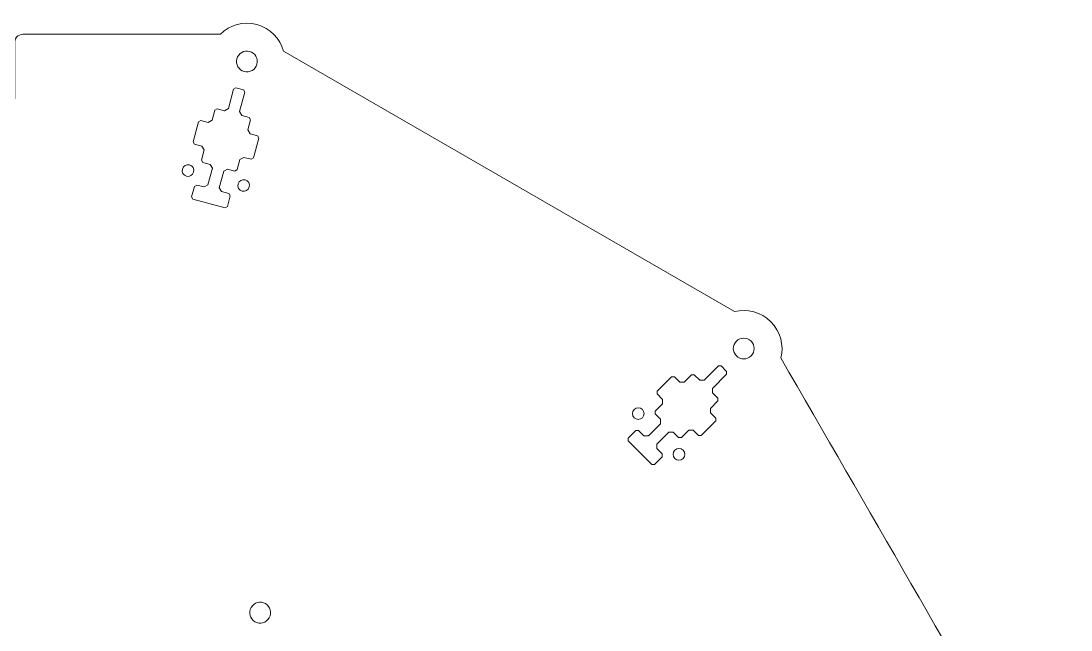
# Model space of a CAD drawing. Header units: millimetres. Extents: x -953 to 952, y -545 to 437.
# Drawn here: x -491.6 to -78.5, y 197.7 to 437.1 of the extents above; entities that cross this region are included whole.
import ezdxf

# ---------------------------------------------------------------- set-up
doc = ezdxf.new("R2010")
doc.units = ezdxf.units.MM
doc.header["$MEASUREMENT"] = 0
doc.layers.add('Layer 1', color=7, linetype='Continuous')

msp = doc.modelspace()

# ---------------------------------------------------------------- linework, layer by layer
at = {"layer": 'Layer 1', "lineweight": 9}
msp.add_open_spline([(-834.6309, -318.9228), (-830.7635, -322.7902), (-825.3098, -324.1036), (-820.3643, -322.8643), (-820.3643, -322.8643), (-820.3643, -322.8643), (-642.9089, -425.3183), (-642.9089, -425.3183), (-642.9089, -425.3183), (-641.5097, -430.2216), (-637.6452, -434.2887), (-632.3617, -435.7044), (-632.3617, -435.7044), (-627.0786, -437.12), (-621.6989, -435.5305), (-618.0356, -431.9846), (-618.0356, -431.9846), (-618.0356, -431.9846), (-540.963, -431.9845), (-540.963, -431.9845), (-540.963, -431.9845), (-539.1595, -431.9725), (-537.1274, -431.3999), (-537.1051, -428.0671), (-537.1051, -428.0671), (-537.1051, -428.0671), (-537.1049, -406.8183), (-537.1049, -406.8183), (-537.1049, -406.8183), (-537.1049, -404.6882), (-535.4382, -403.8182), (-533.5523, -403.8182), (-533.5523, -403.8182), (-533.5523, -403.8182), (-497.1043, -403.8181), (-497.1043, -403.8181), (-497.1043, -403.8181), (-495.4547, -403.8181), (-494.104, -405.1686), (-494.104, -406.8181), (-494.104, -406.8181), (-494.104, -406.8181), (-494.1044, -428.0669), (-494.1044, -428.0669), (-494.1044, -428.0669), (-494.0786, -431.9248), (-491.1176, -431.9848), (-490.3663, -431.9796), (-490.3663, -431.9796), (-490.2571, -431.9789), (-490.1527, -431.9846), (-490.0439, -431.9846), (-490.0439, -431.9846), (-490.0439, -431.9846), (-413.1279, -431.9846), (-413.1279, -431.9846), (-413.1279, -431.9846), (-409.4645, -435.5314), (-404.0842, -437.1214), (-398.8006, -435.7057), (-398.8006, -435.7057), (-393.5176, -434.2901), (-389.6533, -430.2238), (-388.2537, -425.3212), (-388.2537, -425.3212), (-329.1552, -391.2006), (-270.0566, -357.08), (-210.958, -322.9595), (-210.958, -322.9595), (-206.012, -324.1994), (-200.5575, -322.8863), (-196.6896, -319.0184), (-196.6896, -319.0184), (-192.8221, -315.151), (-191.5088, -309.6972), (-192.748, -304.7517), (-192.748, -304.7517), (-192.748, -304.7517), (-154.2119, -238.0049), (-154.2119, -238.0049), (-154.2119, -238.0049), (-153.3205, -236.437), (-152.8003, -234.3909), (-155.6755, -232.7052), (-155.6755, -232.7052), (-155.6755, -232.7052), (-174.0774, -222.0806), (-174.0774, -222.0806), (-174.0774, -222.0806), (-175.9221, -221.0155), (-175.8422, -219.1371), (-174.8992, -217.5039), (-174.8992, -217.5039), (-174.8992, -217.5039), (-156.6753, -185.939), (-156.6753, -185.939), (-156.6753, -185.939), (-155.8505, -184.5104), (-154.0056, -184.0159), (-152.5771, -184.8406), (-152.5771, -184.8406), (-152.5771, -184.8406), (-134.1753, -195.4654), (-134.1753, -195.4654), (-134.1753, -195.4654), (-130.3337, -197.6493), (-128.8817, -194.0068), (-128.8275, -194.0381), (-128.8275, -194.0381), (-128.8275, -194.0381), (-90.2942, -127.2964), (-90.2942, -127.2964), (-90.2942, -127.2964), (-85.3908, -125.8973), (-81.3236, -122.0329), (-79.9079, -116.7493), (-79.9079, -116.7493), (-78.4923, -111.4662), (-80.0818, -106.0865), (-83.6278, -102.4232), (-83.6278, -102.4232), (-83.6278, -102.4232), (-83.6277, 102.4845), (-83.6277, 102.4845), (-83.6277, 102.4845), (-80.0809, 106.1479), (-78.4908, 111.5283), (-79.9066, 116.8119), (-79.9066, 116.8119), (-81.3222, 122.0949), (-85.3886, 125.9592), (-90.2911, 127.3587), (-90.2911, 127.3587), (-124.4118, 186.4573), (-158.5324, 245.5559), (-192.653, 304.6545), (-192.653, 304.6545), (-191.4131, 309.6005), (-192.7262, 315.055), (-196.594, 318.9229), (-196.594, 318.9229), (-200.4614, 322.7903), (-205.9151, 324.1037), (-210.8606, 322.8644), (-210.8606, 322.8644), (-210.8606, 322.8644), (-388.316, 425.3184), (-388.316, 425.3184), (-388.316, 425.3184), (-389.7152, 430.2217), (-393.5797, 434.2888), (-398.8632, 435.7045), (-398.8632, 435.7045), (-404.1463, 437.1201), (-409.526, 435.5306), (-413.1893, 431.9847), (-413.1893, 431.9847), (-413.1893, 431.9847), (-490.2619, 431.9846), (-490.2619, 431.9846), (-490.2619, 431.9846), (-492.0654, 431.9726), (-494.0975, 431.4), (-494.1198, 428.0672), (-494.1198, 428.0672), (-494.1198, 428.0672), (-494.12, 406.8184), (-494.12, 406.8184), (-494.12, 406.8184), (-494.12, 404.6883), (-495.7867, 403.8183), (-497.6726, 403.8183), (-497.6726, 403.8183), (-497.6726, 403.8183), (-534.1206, 403.8182), (-534.1206, 403.8182), (-534.1206, 403.8182), (-535.7702, 403.8182), (-537.1209, 405.1687), (-537.1209, 406.8182), (-537.1209, 406.8182), (-537.1209, 406.8182), (-537.1205, 428.067), (-537.1205, 428.067), (-537.1205, 428.067), (-537.1472, 432.0616), (-540.3207, 431.9843), (-540.9299, 431.979), (-540.9299, 431.979), (-540.988, 431.9786), (-541.0384, 431.9847), (-541.0953, 431.9847), (-541.0953, 431.9847), (-541.0953, 431.9847), (-618.097, 431.9847), (-618.097, 431.9847), (-618.097, 431.9847), (-621.7604, 435.5315), (-627.1407, 437.1215), (-632.4243, 435.7058), (-632.4243, 435.7058), (-637.7073, 434.2902), (-641.5716, 430.2239), (-642.9712, 425.3213), (-642.9712, 425.3213), (-702.0697, 391.2007), (-761.1683, 357.0801), (-820.2669, 322.9596), (-820.2669, 322.9596), (-825.2129, 324.1995), (-830.6674, 322.8864), (-834.5353, 319.0185), (-834.5353, 319.0185), (-838.4028, 315.1511), (-839.7161, 309.6973), (-838.4769, 304.7518), (-838.4769, 304.7518), (-838.4769, 304.7518), (-877.013, 238.005), (-877.013, 238.005), (-877.013, 238.005), (-877.9044, 236.4371), (-878.4246, 234.391), (-875.5494, 232.7053), (-875.5494, 232.7053), (-875.5494, 232.7053), (-857.1475, 222.0807), (-857.1475, 222.0807), (-857.1475, 222.0807), (-855.3028, 221.0156), (-855.3827, 219.1372), (-856.3257, 217.504), (-856.3257, 217.504), (-856.3257, 217.504), (-874.5496, 185.9391), (-874.5496, 185.9391), (-874.5496, 185.9391), (-875.3744, 184.5105), (-877.2193, 184.016), (-878.6478, 184.8407), (-878.6478, 184.8407), (-878.6478, 184.8407), (-897.0496, 195.4655), (-897.0496, 195.4655), (-897.0496, 195.4655), (-900.8912, 197.6494), (-902.3432, 194.0069), (-902.3974, 194.0382), (-902.3974, 194.0382), (-902.3974, 194.0382), (-940.9307, 127.2965), (-940.9307, 127.2965), (-940.9307, 127.2965), (-945.8341, 125.8974), (-949.9013, 122.033), (-951.317, 116.7494), (-951.317, 116.7494), (-952.7326, 111.4663), (-951.1431, 106.0866), (-947.5971, 102.4233), (-947.5971, 102.4233), (-947.5971, 102.4233), (-947.5972, -102.4844), (-947.5972, -102.4844), (-947.5972, -102.4844), (-951.144, -106.1478), (-952.7341, -111.5282), (-951.3183, -116.8118), (-951.3183, -116.8118), (-949.9027, -122.0948), (-945.8363, -125.9591), (-940.9338, -127.3586), (-940.9338, -127.3586), (-906.8131, -186.4572), (-872.6925, -245.5558), (-838.5719, -304.6544), (-838.5719, -304.6544), (-839.8118, -309.6004), (-838.4987, -315.0549), (-834.6309, -318.9228)], degree=3, knots=[0, 0, 0, 0, 0.01408451, 0.01408451, 0.01408451, 0.01408451, 0.02816901, 0.02816901, 0.02816901, 0.02816901, 0.04225352, 0.04225352, 0.04225352, 0.04225352, 0.05633803, 0.05633803, 0.05633803, 0.05633803, 0.07042254, 0.07042254, 0.07042254, 0.07042254, 0.08450704, 0.08450704, 0.08450704, 0.08450704, 0.09859155, 0.09859155, 0.09859155, 0.09859155, 0.11267606, 0.11267606, 0.11267606, 0.11267606, 0.12676056, 0.12676056, 0.12676056, 0.12676056, 0.14084507, 0.14084507, 0.14084507, 0.14084507, 0.15492958, 0.15492958, 0.15492958, 0.15492958, 0.16901408, 0.16901408, 0.16901408, 0.16901408, 0.18309859, 0.18309859, 0.18309859, 0.18309859, 0.1971831, 0.1971831, 0.1971831, 0.1971831, 0.21126761, 0.21126761, 0.21126761, 0.21126761, 0.22535211, 0.22535211, 0.22535211, 0.22535211, 0.23943662, 0.23943662, 0.23943662, 0.23943662, 0.25352113, 0.25352113, 0.25352113, 0.25352113, 0.26760563, 0.26760563, 0.26760563, 0.26760563, 0.28169014, 0.28169014, 0.28169014, 0.28169014, 0.29577465, 0.29577465, 0.29577465, 0.29577465, 0.30985915, 0.30985915, 0.30985915, 0.30985915, 0.32394366, 0.32394366, 0.32394366, 0.32394366, 0.33802817, 0.33802817, 0.33802817, 0.33802817, 0.35211268, 0.35211268, 0.35211268, 0.35211268, 0.36619718, 0.36619718, 0.36619718, 0.36619718, 0.38028169, 0.38028169, 0.38028169, 0.38028169, 0.3943662, 0.3943662, 0.3943662, 0.3943662, 0.4084507, 0.4084507, 0.4084507, 0.4084507, 0.42253521, 0.42253521, 0.42253521, 0.42253521, 0.43661972, 0.43661972, 0.43661972, 0.43661972, 0.45070423, 0.45070423, 0.45070423, 0.45070423, 0.46478873, 0.46478873, 0.46478873, 0.46478873, 0.47887324, 0.47887324, 0.47887324, 0.47887324, 0.49295775, 0.49295775, 0.49295775, 0.49295775, 0.50704225, 0.50704225, 0.50704225, 0.50704225, 0.52112676, 0.52112676, 0.52112676, 0.52112676, 0.53521127, 0.53521127, 0.53521127, 0.53521127, 0.54929577, 0.54929577, 0.54929577, 0.54929577, 0.56338028, 0.56338028, 0.56338028, 0.56338028, 0.57746479, 0.57746479, 0.57746479, 0.57746479, 0.5915493, 0.5915493, 0.5915493, 0.5915493, 0.6056338, 0.6056338, 0.6056338, 0.6056338, 0.61971831, 0.61971831, 0.61971831, 0.61971831, 0.63380282, 0.63380282, 0.63380282, 0.63380282, 0.64788732, 0.64788732, 0.64788732, 0.64788732, 0.66197183, 0.66197183, 0.66197183, 0.66197183, 0.67605634, 0.67605634, 0.67605634, 0.67605634, 0.69014085, 0.69014085, 0.69014085, 0.69014085, 0.70422535, 0.70422535, 0.70422535, 0.70422535, 0.71830986, 0.71830986, 0.71830986, 0.71830986, 0.73239437, 0.73239437, 0.73239437, 0.73239437, 0.74647887, 0.74647887, 0.74647887, 0.74647887, 0.76056338, 0.76056338, 0.76056338, 0.76056338, 0.77464789, 0.77464789, 0.77464789, 0.77464789, 0.78873239, 0.78873239, 0.78873239, 0.78873239, 0.8028169, 0.8028169, 0.8028169, 0.8028169, 0.81690141, 0.81690141, 0.81690141, 0.81690141, 0.83098592, 0.83098592, 0.83098592, 0.83098592, 0.84507042, 0.84507042, 0.84507042, 0.84507042, 0.85915493, 0.85915493, 0.85915493, 0.85915493, 0.87323944, 0.87323944, 0.87323944, 0.87323944, 0.88732394, 0.88732394, 0.88732394, 0.88732394, 0.90140845, 0.90140845, 0.90140845, 0.90140845, 0.91549296, 0.91549296, 0.91549296, 0.91549296, 0.92957746, 0.92957746, 0.92957746, 0.92957746, 0.94366197, 0.94366197, 0.94366197, 0.94366197, 0.95774648, 0.95774648, 0.95774648, 0.95774648, 0.97183099, 0.97183099, 0.97183099, 0.97183099, 1, 1, 1, 1], dxfattribs=at)
at = {"layer": 'Layer 1', "color": 1, "lineweight": 9}
for points in [[(-403.8064, 417.2554), (-405.9839, 417.8389), (-407.2894, 420.0991), (-406.7058, 422.2767), (-406.7058, 422.2767), (-406.1223, 424.4542), (-403.8619, 425.7595), (-401.6844, 425.176), (-401.6844, 425.176), (-399.5066, 424.5925), (-398.2017, 422.3321), (-398.7852, 420.1544), (-398.7852, 420.1544), (-399.3687, 417.977), (-401.6291, 416.6719), (-403.8064, 417.2554)], [(-210.1579, 305.4508), (-211.7519, 307.0449), (-211.7524, 309.655), (-210.1582, 311.2491), (-210.1582, 311.2491), (-208.5641, 312.8431), (-205.9539, 312.8433), (-204.3599, 311.2493), (-204.3599, 311.2493), (-202.7656, 309.655), (-202.7657, 307.045), (-204.3599, 305.4508), (-204.3599, 305.4508), (-205.9539, 303.8568), (-208.564, 303.8568), (-210.1579, 305.4508)], [(-399.579, 200.9708), (-401.5312, 202.098), (-402.2072, 204.6191), (-401.0799, 206.5714), (-401.0799, 206.5714), (-399.9527, 208.5237), (-397.4315, 209.1994), (-395.4792, 208.0723), (-395.4792, 208.0723), (-393.5267, 206.945), (-392.8513, 204.4239), (-393.9785, 202.4714), (-393.9785, 202.4714), (-395.1057, 200.5192), (-397.6268, 199.8436), (-399.579, 200.9708)]]:
    msp.add_open_spline(points, degree=3, knots=[0, 0, 0, 0, 0.2, 0.2, 0.2, 0.2, 0.4, 0.4, 0.4, 0.4, 0.6, 0.6, 0.6, 0.6, 1, 1, 1, 1], dxfattribs=at)
at = {"layer": 'Layer 1', "color": 250, "lineweight": 9}
for points, knots in [([(-419.5833, 371.8753), (-419.5833, 371.8753), (-418.0661, 372.7431), (-418.0661, 372.7431), (-418.0661, 372.7431), (-418.0661, 372.7431), (-416.3224, 379.2498), (-416.3224, 379.2498), (-416.3224, 379.2498), (-416.3224, 379.2498), (-417.2023, 380.762), (-417.2023, 380.762), (-417.2023, 380.762), (-417.2023, 380.762), (-420.1001, 381.5386), (-420.1001, 381.5386), (-420.1001, 381.5386), (-420.1001, 381.5386), (-420.6367, 382.4678), (-420.6367, 382.4678), (-420.6367, 382.4678), (-420.6367, 382.4678), (-419.5733, 386.4359), (-419.5733, 386.4359), (-419.5733, 386.4359), (-419.5733, 386.4359), (-420.453, 387.9481), (-420.453, 387.9481), (-420.453, 387.9481), (-420.453, 387.9481), (-423.3514, 388.7247), (-423.3514, 388.7247), (-423.3514, 388.7247), (-423.3514, 388.7247), (-423.8875, 389.6537), (-423.8875, 389.6537), (-423.8875, 389.6537), (-423.8875, 389.6537), (-421.7956, 397.4614), (-421.7956, 397.4614), (-421.7956, 397.4614), (-421.7956, 397.4614), (-420.8665, 397.9977), (-420.8665, 397.9977), (-420.8665, 397.9977), (-420.8665, 397.9977), (-417.9684, 397.2208), (-417.9684, 397.2208), (-417.9684, 397.2208), (-417.9684, 397.2208), (-416.4505, 398.0907), (-416.4505, 398.0907), (-416.4505, 398.0907), (-416.4505, 398.0907), (-415.3871, 402.0593), (-415.3871, 402.0593), (-415.3871, 402.0593), (-415.3871, 402.0593), (-414.4581, 402.5955), (-414.4581, 402.5955), (-414.4581, 402.5955), (-414.4581, 402.5955), (-411.5599, 401.8191), (-411.5599, 401.8191), (-411.5599, 401.8191), (-411.5599, 401.8191), (-410.042, 402.6888), (-410.042, 402.6888), (-410.042, 402.6888), (-410.042, 402.6888), (-407.9952, 410.328), (-407.9952, 410.328), (-407.9952, 410.328), (-407.9952, 410.328), (-407.066, 410.8642), (-407.066, 410.8642), (-407.066, 410.8642), (-407.066, 410.8642), (-404.0884, 410.0666), (-404.0884, 410.0666), (-404.0884, 410.0666), (-404.0884, 410.0666), (-403.5517, 409.1375), (-403.5517, 409.1375), (-403.5517, 409.1375), (-403.5517, 409.1375), (-405.5987, 401.4984), (-405.5987, 401.4984), (-405.5987, 401.4984), (-405.5987, 401.4984), (-404.7191, 399.9861), (-404.7191, 399.9861), (-404.7191, 399.9861), (-404.7191, 399.9861), (-401.821, 399.2097), (-401.821, 399.2097), (-401.821, 399.2097), (-401.821, 399.2097), (-401.2845, 398.2807), (-401.2845, 398.2807), (-401.2845, 398.2807), (-401.2845, 398.2807), (-402.3479, 394.3121), (-402.3479, 394.3121), (-402.3479, 394.3121), (-402.3479, 394.3121), (-401.4683, 392.8), (-401.4683, 392.8), (-401.4683, 392.8), (-401.4683, 392.8), (-398.57, 392.0233), (-398.57, 392.0233), (-398.57, 392.0233), (-398.57, 392.0233), (-398.0334, 391.0942), (-398.0334, 391.0942), (-398.0334, 391.0942), (-398.0334, 391.0942), (-400.1256, 383.2869), (-400.1256, 383.2869), (-400.1256, 383.2869), (-400.1256, 383.2869), (-401.0548, 382.7506), (-401.0548, 382.7506), (-401.0548, 382.7506), (-401.0548, 382.7506), (-403.9529, 383.5271), (-403.9529, 383.5271), (-403.9529, 383.5271), (-403.9529, 383.5271), (-405.4709, 382.6571), (-405.4709, 382.6571), (-405.4709, 382.6571), (-405.4709, 382.6571), (-406.5344, 378.6888), (-406.5344, 378.6888), (-406.5344, 378.6888), (-406.5344, 378.6888), (-407.4632, 378.1529), (-407.4632, 378.1529), (-407.4632, 378.1529), (-407.4632, 378.1529), (-410.3614, 378.9291), (-410.3614, 378.9291), (-410.3614, 378.9291), (-410.3614, 378.9291), (-411.8787, 378.0618), (-411.8787, 378.0618), (-411.8787, 378.0618), (-411.8787, 378.0618), (-413.6224, 371.5548), (-413.6224, 371.5548), (-413.6224, 371.5548), (-413.6224, 371.5548), (-412.7424, 370.0423), (-412.7424, 370.0423), (-412.7424, 370.0423), (-412.7424, 370.0423), (-409.8445, 369.2658), (-409.8445, 369.2658), (-409.8445, 369.2658), (-409.8445, 369.2658), (-409.3079, 368.3367), (-409.3079, 368.3367), (-409.3079, 368.3367), (-409.3079, 368.3367), (-410.4165, 364.2002), (-410.4165, 364.2002), (-410.4165, 364.2002), (-410.4165, 364.2002), (-411.3455, 363.6638), (-411.3455, 363.6638), (-411.3455, 363.6638), (-411.3455, 363.6638), (-423.9826, 367.0496), (-423.9826, 367.0496), (-423.9826, 367.0496), (-423.9826, 367.0496), (-424.5191, 367.9788), (-424.5191, 367.9788), (-424.5191, 367.9788), (-424.5191, 367.9788), (-423.4106, 372.1152), (-423.4106, 372.1152), (-423.4106, 372.1152), (-423.4106, 372.1152), (-422.4815, 372.652), (-422.4815, 372.652), (-422.4815, 372.652), (-422.4815, 372.652), (-419.5833, 371.8753), (-419.5833, 371.8753)], [0, 0, 0, 0, 0.02040816, 0.02040816, 0.02040816, 0.02040816, 0.04081633, 0.04081633, 0.04081633, 0.04081633, 0.06122449, 0.06122449, 0.06122449, 0.06122449, 0.08163265, 0.08163265, 0.08163265, 0.08163265, 0.10204082, 0.10204082, 0.10204082, 0.10204082, 0.12244898, 0.12244898, 0.12244898, 0.12244898, 0.14285714, 0.14285714, 0.14285714, 0.14285714, 0.16326531, 0.16326531, 0.16326531, 0.16326531, 0.18367347, 0.18367347, 0.18367347, 0.18367347, 0.20408163, 0.20408163, 0.20408163, 0.20408163, 0.2244898, 0.2244898, 0.2244898, 0.2244898, 0.24489796, 0.24489796, 0.24489796, 0.24489796, 0.26530612, 0.26530612, 0.26530612, 0.26530612, 0.28571429, 0.28571429, 0.28571429, 0.28571429, 0.30612245, 0.30612245, 0.30612245, 0.30612245, 0.32653061, 0.32653061, 0.32653061, 0.32653061, 0.34693878, 0.34693878, 0.34693878, 0.34693878, 0.36734694, 0.36734694, 0.36734694, 0.36734694, 0.3877551, 0.3877551, 0.3877551, 0.3877551, 0.40816327, 0.40816327, 0.40816327, 0.40816327, 0.42857143, 0.42857143, 0.42857143, 0.42857143, 0.44897959, 0.44897959, 0.44897959, 0.44897959, 0.46938776, 0.46938776, 0.46938776, 0.46938776, 0.48979592, 0.48979592, 0.48979592, 0.48979592, 0.51020408, 0.51020408, 0.51020408, 0.51020408, 0.53061224, 0.53061224, 0.53061224, 0.53061224, 0.55102041, 0.55102041, 0.55102041, 0.55102041, 0.57142857, 0.57142857, 0.57142857, 0.57142857, 0.59183673, 0.59183673, 0.59183673, 0.59183673, 0.6122449, 0.6122449, 0.6122449, 0.6122449, 0.63265306, 0.63265306, 0.63265306, 0.63265306, 0.65306122, 0.65306122, 0.65306122, 0.65306122, 0.67346939, 0.67346939, 0.67346939, 0.67346939, 0.69387755, 0.69387755, 0.69387755, 0.69387755, 0.71428571, 0.71428571, 0.71428571, 0.71428571, 0.73469388, 0.73469388, 0.73469388, 0.73469388, 0.75510204, 0.75510204, 0.75510204, 0.75510204, 0.7755102, 0.7755102, 0.7755102, 0.7755102, 0.79591837, 0.79591837, 0.79591837, 0.79591837, 0.81632653, 0.81632653, 0.81632653, 0.81632653, 0.83673469, 0.83673469, 0.83673469, 0.83673469, 0.85714286, 0.85714286, 0.85714286, 0.85714286, 0.87755102, 0.87755102, 0.87755102, 0.87755102, 0.89795918, 0.89795918, 0.89795918, 0.89795918, 0.91836735, 0.91836735, 0.91836735, 0.91836735, 0.93877551, 0.93877551, 0.93877551, 0.93877551, 0.95918367, 0.95918367, 0.95918367, 0.95918367, 1, 1, 1, 1]), ([(-426.5249, 376.1169), (-427.7519, 376.4458), (-428.4806, 377.7066), (-428.1516, 378.9337), (-428.1516, 378.9337), (-427.8226, 380.1608), (-426.5616, 380.8891), (-425.3345, 380.5603), (-425.3345, 380.5603), (-424.1075, 380.2315), (-423.3797, 378.9703), (-423.7083, 377.7433), (-423.7083, 377.7433), (-424.0369, 376.5164), (-425.2981, 375.7881), (-426.5249, 376.1169)], [0, 0, 0, 0, 0.2, 0.2, 0.2, 0.2, 0.4, 0.4, 0.4, 0.4, 0.6, 0.6, 0.6, 0.6, 1, 1, 1, 1]), ([(-404.6098, 370.2448), (-405.8368, 370.5736), (-406.5647, 371.8347), (-406.2361, 373.0617), (-406.2361, 373.0617), (-405.9074, 374.2885), (-404.6463, 375.0167), (-403.4193, 374.688), (-403.4193, 374.688), (-402.1923, 374.3593), (-401.4645, 373.0981), (-401.7931, 371.8711), (-401.7931, 371.8711), (-402.1219, 370.6441), (-403.3828, 369.9159), (-404.6098, 370.2448)], [0, 0, 0, 0, 0.2, 0.2, 0.2, 0.2, 0.4, 0.4, 0.4, 0.4, 0.6, 0.6, 0.6, 0.6, 1, 1, 1, 1]), ([(-246.5111, 274.0389), (-246.5111, 274.0389), (-244.7633, 274.0318), (-244.7633, 274.0318), (-244.7633, 274.0318), (-244.7633, 274.0318), (-239.9998, 278.795), (-239.9998, 278.795), (-239.9998, 278.795), (-239.9998, 278.795), (-240.0058, 280.5445), (-240.0058, 280.5445), (-240.0058, 280.5445), (-240.0058, 280.5445), (-242.127, 282.666), (-242.127, 282.666), (-242.127, 282.666), (-242.127, 282.666), (-242.1271, 283.739), (-242.1271, 283.739), (-242.1271, 283.739), (-242.1271, 283.739), (-239.2221, 286.6438), (-239.2221, 286.6438), (-239.2221, 286.6438), (-239.2221, 286.6438), (-239.2279, 288.3932), (-239.2279, 288.3932), (-239.2279, 288.3932), (-239.2279, 288.3932), (-241.3497, 290.515), (-241.3497, 290.515), (-241.3497, 290.515), (-241.3497, 290.515), (-241.3495, 291.5876), (-241.3495, 291.5876), (-241.3495, 291.5876), (-241.3495, 291.5876), (-235.634, 297.3033), (-235.634, 297.3033), (-235.634, 297.3033), (-235.634, 297.3033), (-234.5612, 297.3032), (-234.5612, 297.3032), (-234.5612, 297.3032), (-234.5612, 297.3032), (-232.4398, 295.1813), (-232.4398, 295.1813), (-232.4398, 295.1813), (-232.4398, 295.1813), (-230.6903, 295.1757), (-230.6903, 295.1757), (-230.6903, 295.1757), (-230.6903, 295.1757), (-227.7851, 298.0809), (-227.7851, 298.0809), (-227.7851, 298.0809), (-227.7851, 298.0809), (-226.7125, 298.0808), (-226.7125, 298.0808), (-226.7125, 298.0808), (-226.7125, 298.0808), (-224.5907, 295.9593), (-224.5907, 295.9593), (-224.5907, 295.9593), (-224.5907, 295.9593), (-222.8414, 295.9535), (-222.8414, 295.9535), (-222.8414, 295.9535), (-222.8414, 295.9535), (-217.2492, 301.5459), (-217.2492, 301.5459), (-217.2492, 301.5459), (-217.2492, 301.5459), (-216.1764, 301.5456), (-216.1764, 301.5456), (-216.1764, 301.5456), (-216.1764, 301.5456), (-213.9965, 299.3661), (-213.9965, 299.3661), (-213.9965, 299.3661), (-213.9965, 299.3661), (-213.9962, 298.2931), (-213.9962, 298.2931), (-213.9962, 298.2931), (-213.9962, 298.2931), (-219.5885, 292.701), (-219.5885, 292.701), (-219.5885, 292.701), (-219.5885, 292.701), (-219.5829, 290.9515), (-219.5829, 290.9515), (-219.5829, 290.9515), (-219.5829, 290.9515), (-217.4613, 288.83), (-217.4613, 288.83), (-217.4613, 288.83), (-217.4613, 288.83), (-217.4612, 287.7573), (-217.4612, 287.7573), (-217.4612, 287.7573), (-217.4612, 287.7573), (-220.3664, 284.852), (-220.3664, 284.852), (-220.3664, 284.852), (-220.3664, 284.852), (-220.3607, 283.1027), (-220.3607, 283.1027), (-220.3607, 283.1027), (-220.3607, 283.1027), (-218.2391, 280.9809), (-218.2391, 280.9809), (-218.2391, 280.9809), (-218.2391, 280.9809), (-218.2389, 279.908), (-218.2389, 279.908), (-218.2389, 279.908), (-218.2389, 279.908), (-223.9544, 274.1928), (-223.9544, 274.1928), (-223.9544, 274.1928), (-223.9544, 274.1928), (-225.0273, 274.1929), (-225.0273, 274.1929), (-225.0273, 274.1929), (-225.0273, 274.1929), (-227.1489, 276.3145), (-227.1489, 276.3145), (-227.1489, 276.3145), (-227.1489, 276.3145), (-228.8985, 276.32), (-228.8985, 276.32), (-228.8985, 276.32), (-228.8985, 276.32), (-231.8037, 273.4151), (-231.8037, 273.4151), (-231.8037, 273.4151), (-231.8037, 273.4151), (-232.876, 273.4154), (-232.876, 273.4154), (-232.876, 273.4154), (-232.876, 273.4154), (-234.9978, 275.5367), (-234.9978, 275.5367), (-234.9978, 275.5367), (-234.9978, 275.5367), (-236.7455, 275.5443), (-236.7455, 275.5443), (-236.7455, 275.5443), (-236.7455, 275.5443), (-241.5091, 270.7809), (-241.5091, 270.7809), (-241.5091, 270.7809), (-241.5091, 270.7809), (-241.5032, 269.031), (-241.5032, 269.031), (-241.5032, 269.031), (-241.5032, 269.031), (-239.3818, 266.9096), (-239.3818, 266.9096), (-239.3818, 266.9096), (-239.3818, 266.9096), (-239.3817, 265.8367), (-239.3817, 265.8367), (-239.3817, 265.8367), (-239.3817, 265.8367), (-242.41, 262.8087), (-242.41, 262.8087), (-242.41, 262.8087), (-242.41, 262.8087), (-243.4827, 262.8086), (-243.4827, 262.8086), (-243.4827, 262.8086), (-243.4827, 262.8086), (-252.7339, 272.0594), (-252.7339, 272.0594), (-252.7339, 272.0594), (-252.7339, 272.0594), (-252.7339, 273.1323), (-252.7339, 273.1323), (-252.7339, 273.1323), (-252.7339, 273.1323), (-249.7057, 276.1603), (-249.7057, 276.1603), (-249.7057, 276.1603), (-249.7057, 276.1603), (-248.6327, 276.1606), (-248.6327, 276.1606), (-248.6327, 276.1606), (-248.6327, 276.1606), (-246.5111, 274.0389), (-246.5111, 274.0389)], [0, 0, 0, 0, 0.02040816, 0.02040816, 0.02040816, 0.02040816, 0.04081633, 0.04081633, 0.04081633, 0.04081633, 0.06122449, 0.06122449, 0.06122449, 0.06122449, 0.08163265, 0.08163265, 0.08163265, 0.08163265, 0.10204082, 0.10204082, 0.10204082, 0.10204082, 0.12244898, 0.12244898, 0.12244898, 0.12244898, 0.14285714, 0.14285714, 0.14285714, 0.14285714, 0.16326531, 0.16326531, 0.16326531, 0.16326531, 0.18367347, 0.18367347, 0.18367347, 0.18367347, 0.20408163, 0.20408163, 0.20408163, 0.20408163, 0.2244898, 0.2244898, 0.2244898, 0.2244898, 0.24489796, 0.24489796, 0.24489796, 0.24489796, 0.26530612, 0.26530612, 0.26530612, 0.26530612, 0.28571429, 0.28571429, 0.28571429, 0.28571429, 0.30612245, 0.30612245, 0.30612245, 0.30612245, 0.32653061, 0.32653061, 0.32653061, 0.32653061, 0.34693878, 0.34693878, 0.34693878, 0.34693878, 0.36734694, 0.36734694, 0.36734694, 0.36734694, 0.3877551, 0.3877551, 0.3877551, 0.3877551, 0.40816327, 0.40816327, 0.40816327, 0.40816327, 0.42857143, 0.42857143, 0.42857143, 0.42857143, 0.44897959, 0.44897959, 0.44897959, 0.44897959, 0.46938776, 0.46938776, 0.46938776, 0.46938776, 0.48979592, 0.48979592, 0.48979592, 0.48979592, 0.51020408, 0.51020408, 0.51020408, 0.51020408, 0.53061224, 0.53061224, 0.53061224, 0.53061224, 0.55102041, 0.55102041, 0.55102041, 0.55102041, 0.57142857, 0.57142857, 0.57142857, 0.57142857, 0.59183673, 0.59183673, 0.59183673, 0.59183673, 0.6122449, 0.6122449, 0.6122449, 0.6122449, 0.63265306, 0.63265306, 0.63265306, 0.63265306, 0.65306122, 0.65306122, 0.65306122, 0.65306122, 0.67346939, 0.67346939, 0.67346939, 0.67346939, 0.69387755, 0.69387755, 0.69387755, 0.69387755, 0.71428571, 0.71428571, 0.71428571, 0.71428571, 0.73469388, 0.73469388, 0.73469388, 0.73469388, 0.75510204, 0.75510204, 0.75510204, 0.75510204, 0.7755102, 0.7755102, 0.7755102, 0.7755102, 0.79591837, 0.79591837, 0.79591837, 0.79591837, 0.81632653, 0.81632653, 0.81632653, 0.81632653, 0.83673469, 0.83673469, 0.83673469, 0.83673469, 0.85714286, 0.85714286, 0.85714286, 0.85714286, 0.87755102, 0.87755102, 0.87755102, 0.87755102, 0.89795918, 0.89795918, 0.89795918, 0.89795918, 0.91836735, 0.91836735, 0.91836735, 0.91836735, 0.93877551, 0.93877551, 0.93877551, 0.93877551, 0.95918367, 0.95918367, 0.95918367, 0.95918367, 1, 1, 1, 1]), ([(-250.4019, 281.183), (-251.3001, 282.0814), (-251.3007, 283.5376), (-250.4023, 284.4358), (-250.4023, 284.4358), (-249.5038, 285.334), (-248.0476, 285.3342), (-247.1493, 284.4359), (-247.1493, 284.4359), (-246.2511, 283.5377), (-246.2514, 282.0816), (-247.1495, 281.1832), (-247.1495, 281.1832), (-248.0475, 280.285), (-249.5039, 280.2849), (-250.4019, 281.183)], [0, 0, 0, 0, 0.2, 0.2, 0.2, 0.2, 0.4, 0.4, 0.4, 0.4, 0.6, 0.6, 0.6, 0.6, 1, 1, 1, 1]), ([(-234.3589, 265.1401), (-235.2571, 266.0384), (-235.257, 267.4944), (-234.3589, 268.3928), (-234.3589, 268.3928), (-233.4608, 269.2908), (-232.0046, 269.2909), (-231.1063, 268.3928), (-231.1063, 268.3928), (-230.2081, 267.4946), (-230.2084, 266.0385), (-231.1064, 265.1402), (-231.1064, 265.1402), (-232.0047, 264.242), (-233.4608, 264.2418), (-234.3589, 265.1401)], [0, 0, 0, 0, 0.2, 0.2, 0.2, 0.2, 0.4, 0.4, 0.4, 0.4, 0.6, 0.6, 0.6, 0.6, 1, 1, 1, 1])]:
    msp.add_open_spline(points, degree=3, knots=knots, dxfattribs=at)

doc.saveas('drawing.dxf')
